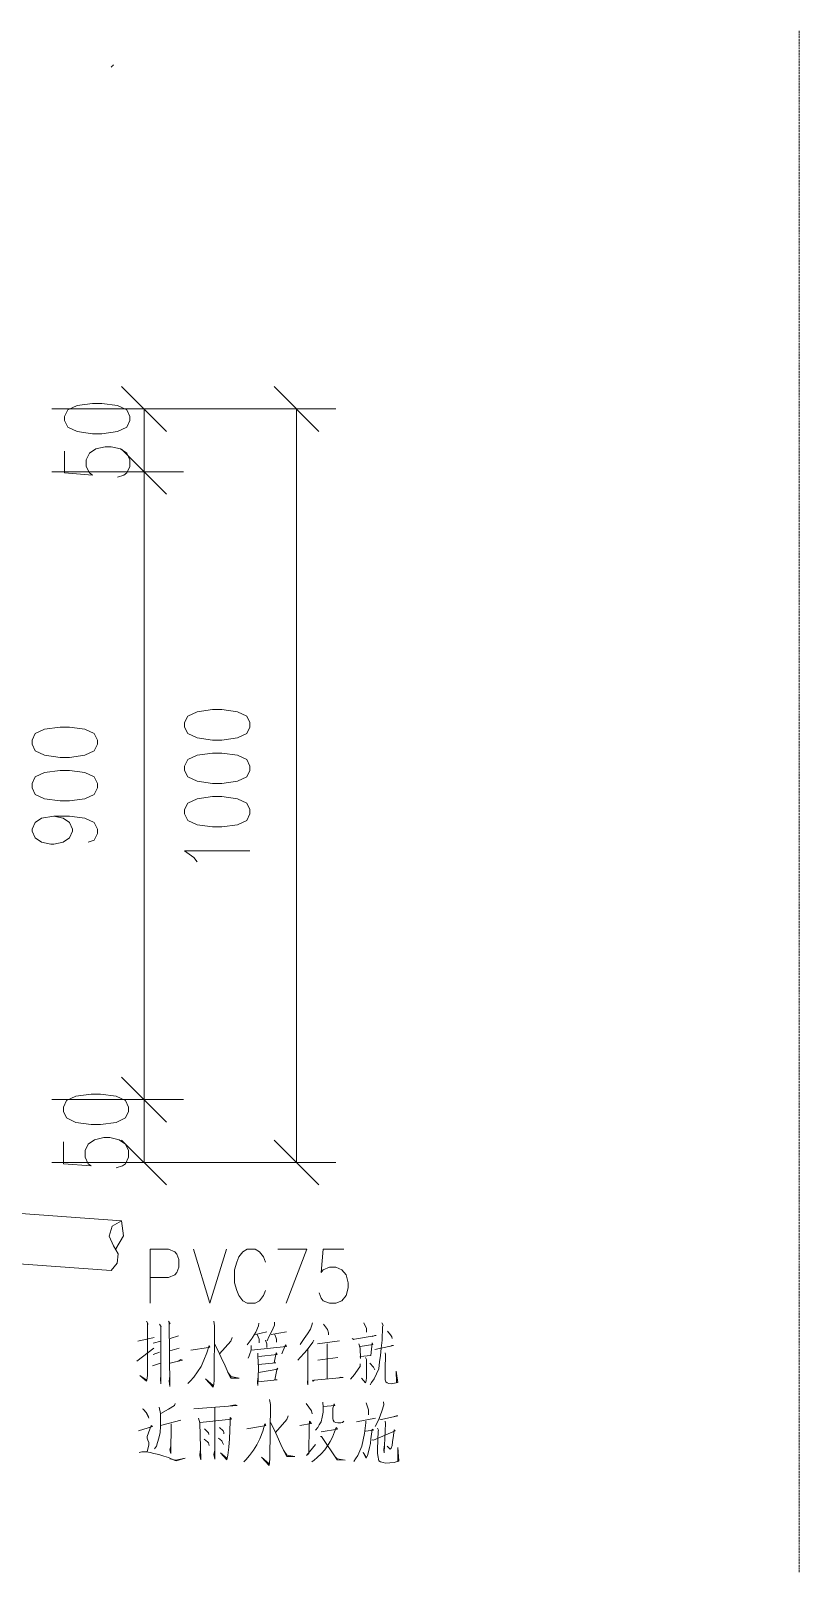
# Model space of a CAD drawing. Header units: millimetres. Extents: x -4415 to 173792, y -78716 to 47289.
# Drawn here: x 21388 to 32086, y -12950 to 8522 of the extents above; entities that cross this region are included whole.
import ezdxf

# ---------------------------------------------------------------- set-up
doc = ezdxf.new("R2010")
doc.units = ezdxf.units.MM

msp = doc.modelspace()

# ---------------------------------------------------------------- linework, layer by layer
at = {"color": 0, "lineweight": 0}
for points in [[(32086, 8522), (32086, 8496)], [(32086, 8484), (32086, 8457)], [(32086, 8446), (32086, 8418)], [(32086, 8408), (32086, 8380)], [(32086, 8369), (32086, 8341)], [(32086, 8330), (32086, 8302)], [(32086, 8292), (32086, 8265)], [(32086, 8253), (32086, 8226)], [(32086, 8214), (32086, 8187)], [(32086, 8177), (32086, 8149)], [(22507, 8017), (22519, 8029)], [(22526, 8036), (22538, 8048)], [(32086, 8138), (32086, 8110)], [(32086, 8099), (32086, 8072)], [(32086, 8061), (32086, 8033)], [(32086, 8022), (32086, 7994)], [(32086, 7984), (32086, 7957)], [(32086, 7945), (32086, 7918)], [(32086, 7906), (32086, 7879)], [(32086, 7869), (32086, 7841)], [(32086, 7830), (32086, 7802)], [(32086, 7791), (32086, 7763)], [(32086, 7753), (32086, 7725)], [(32086, 7714), (32086, 7687)], [(32086, 7675), (32086, 7649)], [(32086, 7637), (32086, 7610)], [(32086, 7599), (32086, 7571)], [(32086, 7561), (32086, 7533)], [(32086, 7522), (32086, 7494)], [(32086, 7483), (32086, 7455)], [(32086, 7445), (32086, 7417)], [(32086, 7406), (32086, 7379)], [(32086, 7367), (32086, 7340)], [(32086, 7330), (32086, 7302)], [(32086, 7291), (32086, 7263)], [(32086, 7252), (32086, 7225)], [(32086, 7214), (32086, 7186)], [(32086, 7175), (32086, 7147)], [(32086, 7137), (32086, 7110)], [(32086, 7098), (32086, 7071)], [(32086, 7059), (32086, 7032)], [(32086, 7022), (32086, 6994)], [(32086, 6983), (32086, 6955)], [(32086, 6944), (32086, 6916)], [(32086, 6906), (32086, 6878)], [(32086, 6867), (32086, 6840)], [(32086, 6828), (32086, 6802)], [(32086, 6790), (32086, 6763)], [(32086, 6752), (32086, 6724)], [(32086, 6714), (32086, 6686)], [(32086, 6675), (32086, 6647)], [(32086, 6636), (32086, 6608)], [(32086, 6598), (32086, 6570)], [(32086, 6559), (32086, 6532)], [(32086, 6520), (32086, 6493)], [(32086, 6482), (32086, 6455)], [(32086, 6444), (32086, 6416)], [(32086, 6405), (32086, 6378)], [(32086, 6367), (32086, 6339)], [(32086, 6328), (32086, 6300)], [(32086, 6290), (32086, 6263)], [(32086, 6251), (32086, 6224)], [(32086, 6212), (32086, 6185)], [(32086, 6175), (32086, 6147)], [(32086, 6136), (32086, 6108)], [(32086, 6097), (32086, 6069)], [(32086, 6059), (32086, 6031)], [(32086, 6020), (32086, 5992)], [(32086, 5981), (32086, 5955)], [(32086, 5943), (32086, 5916)], [(32086, 5904), (32086, 5877)], [(32086, 5867), (32086, 5839)], [(32086, 5828), (32086, 5800)], [(32086, 5789), (32086, 5761)], [(32086, 5751), (32086, 5723)], [(32086, 5712), (32086, 5685)], [(32086, 5673), (32086, 5647)], [(32086, 5635), (32086, 5608)], [(32086, 5597), (32086, 5569)], [(32086, 5558), (32086, 5531)], [(32086, 5520), (32086, 5492)], [(32086, 5481), (32086, 5453)], [(32086, 5443), (32086, 5415)], [(32086, 5404), (32086, 5377)], [(32086, 5365), (32086, 5338)], [(32086, 5328), (32086, 5300)], [(32086, 5289), (32086, 5261)], [(32086, 5250), (32086, 5222)], [(32086, 5212), (32086, 5184)], [(32086, 5173), (32086, 5145)], [(32086, 5134), (32086, 5108)], [(32086, 5096), (32086, 5069)], [(32086, 5057), (32086, 5030)], [(32086, 5020), (32086, 4992)], [(32086, 4981), (32086, 4953)], [(32086, 4942), (32086, 4914)], [(32086, 4904), (32086, 4876)], [(32086, 4865), (32086, 4837)], [(32086, 4826), (32086, 4800)], [(32086, 4788), (32086, 4761)], [(32086, 4750), (32086, 4722)], [(32086, 4711), (32086, 4684)], [(32086, 4673), (32086, 4645)], [(32086, 4634), (32086, 4606)], [(32086, 4596), (32086, 4568)], [(32086, 4557), (32086, 4530)], [(32086, 4518), (32086, 4491)], [(32086, 4480), (32086, 4453)], [(32086, 4442), (32086, 4414)], [(32086, 4403), (32086, 4375)], [(32086, 4365), (32086, 4337)], [(32086, 4326), (32086, 4298)], [(32086, 4287), (32086, 4261)], [(32086, 4249), (32086, 4222)], [(32086, 4210), (32086, 4183)], [(32086, 4173), (32086, 4145)], [(32086, 4134), (32086, 4106)], [(32086, 4095), (32086, 4067)], [(32086, 4057), (32086, 4029)], [(32086, 4018), (32086, 3990)], [(32086, 3979), (32086, 3953)], [(32086, 3941), (32086, 3914)], [(32086, 3902), (32086, 3875)], [(32086, 3865), (32086, 3837)], [(32086, 3826), (32086, 3798)], [(32086, 3787), (32086, 3759)], [(32086, 3749), (32086, 3721)], [(32086, 3710), (32086, 3683)], [(32086, 3671), (32086, 3644)], [(23277, 2943), (22652, 3568)], [(25399, 2943), (24774, 3568)], [(32086, 3633), (32086, 3606)], [(32086, 3595), (32086, 3567)], [(32086, 3556), (32086, 3528)], [(32086, 3518), (32086, 3490)], [(32086, 3479), (32086, 3451)], [(32086, 3440), (32086, 3413)], [(21680, 3256), (23514, 3256)], [(22281, 3256), (25637, 3256)], [(22964, 2381), (22964, 3256)], [(25087, 3256), (25087, -7242)], [(32086, 3402), (32086, 3375)], [(32086, 3363), (32086, 3336)], [(32086, 3325), (32086, 3298)], [(32086, 3287), (32086, 3259)], [(32086, 3248), (32086, 3220)], [(32086, 3210), (32086, 3182)], [(32086, 3171), (32086, 3143)], [(32086, 3132), (32086, 3106)], [(32086, 3094), (32086, 3067)], [(32086, 3055), (32086, 3028)], [(32086, 3018), (32086, 2990)], [(32086, 2979), (32086, 2951)], [(32086, 2940), (32086, 2912)], [(32086, 2902), (32086, 2874)], [(32086, 2863), (32086, 2835)], [(32086, 2824), (32086, 2797)], [(21859, 2668), (21859, 2365), (22248, 2334), (22205, 2365), (22161, 2455), (22161, 2546), (22205, 2637), (22291, 2698), (22421, 2728), (22508, 2728), (22638, 2698), (22724, 2637), (22768, 2546), (22768, 2455), (22724, 2365), (22681, 2334), (22595, 2304)], [(22652, 2693), (23277, 2069)], [(23277, 2069), (22652, 2693)], [(32086, 2786), (32086, 2759)], [(32086, 2748), (32086, 2720)], [(32086, 2709), (32086, 2682)], [(32086, 2671), (32086, 2643)], [(32086, 2632), (32086, 2604)], [(32086, 2593), (32086, 2566)], [(21680, 2381), (23514, 2381)], [(21680, 2381), (23514, 2381)], [(22964, -6367), (22964, 2381)], [(32086, 2555), (32086, 2528)], [(32086, 2516), (32086, 2489)], [(32086, 2478), (32086, 2451)], [(32086, 2440), (32086, 2412)], [(32086, 2401), (32086, 2373)], [(32086, 2363), (32086, 2335)], [(32086, 2324), (32086, 2296)], [(32086, 2285), (32086, 2259)], [(32086, 2247), (32086, 2220)], [(32086, 2208), (32086, 2181)], [(32086, 2171), (32086, 2143)], [(32086, 2132), (32086, 2104)], [(32086, 2093), (32086, 2065)], [(32086, 2055), (32086, 2027)], [(32086, 2016), (32086, 1988)], [(32086, 1977), (32086, 1950)], [(32086, 1939), (32086, 1912)], [(32086, 1900), (32086, 1873)], [(32086, 1862), (32086, 1835)], [(32086, 1824), (32086, 1796)], [(32086, 1785), (32086, 1757)], [(32086, 1746), (32086, 1719)], [(32086, 1708), (32086, 1681)], [(32086, 1669), (32086, 1642)], [(32086, 1631), (32086, 1604)], [(32086, 1593), (32086, 1565)], [(32086, 1554), (32086, 1526)], [(32086, 1516), (32086, 1488)], [(32086, 1477), (32086, 1449)], [(32086, 1438), (32086, 1410)], [(32086, 1400), (32086, 1373)], [(32086, 1361), (32086, 1334)], [(32086, 1322), (32086, 1296)], [(32086, 1285), (32086, 1257)], [(32086, 1246), (32086, 1218)], [(32086, 1208), (32086, 1180)], [(32086, 1169), (32086, 1141)], [(32086, 1130), (32086, 1103)], [(32086, 1092), (32086, 1065)], [(32086, 1053), (32086, 1026)], [(32086, 1015), (32086, 988)], [(32086, 977), (32086, 949)], [(32086, 938), (32086, 910)], [(32086, 900), (32086, 872)], [(32086, 861), (32086, 833)], [(32086, 822), (32086, 795)], [(32086, 784), (32086, 757)], [(32086, 746), (32086, 718)], [(32086, 707), (32086, 679)], [(32086, 669), (32086, 641)], [(32086, 630), (32086, 602)], [(32086, 591), (32086, 564)], [(32086, 553), (32086, 526)], [(32086, 514), (32086, 487)], [(32086, 475), (32086, 449)], [(32086, 438), (32086, 410)], [(32086, 399), (32086, 371)], [(32086, 361), (32086, 333)], [(32086, 322), (32086, 294)], [(32086, 283), (32086, 256)], [(32086, 245), (32086, 218)], [(32086, 206), (32086, 179)], [(32086, 168), (32086, 141)], [(32086, 130), (32086, 102)], [(32086, 91), (32086, 63)], [(32086, 53), (32086, 25)], [(32086, 14), (32086, -14)], [(32086, -25), (32086, -52)], [(32086, -63), (32086, -90)], [(32086, -102), (32086, -129)], [(32086, -140), (32086, -168)], [(32086, -178), (32086, -206)], [(32086, -217), (32086, -245)], [(32086, -256), (32086, -283)], [(32086, -294), (32086, -321)], [(32086, -333), (32086, -360)], [(32086, -372), (32086, -398)], [(32086, -409), (32086, -437)], [(32086, -448), (32086, -476)], [(32086, -486), (32086, -514)], [(32086, -525), (32086, -553)], [(32086, -564), (32086, -592)], [(32086, -602), (32086, -629)], [(32086, -641), (32086, -668)], [(32086, -680), (32086, -706)], [(32086, -717), (32086, -745)], [(32086, -756), (32086, -784)], [(32086, -794), (32086, -822)], [(32086, -833), (32086, -861)], [(32086, -872), (32086, -899)], [(32086, -910), (32086, -937)], [(32086, -949), (32086, -976)], [(32086, -987), (32086, -1015)], [(32086, -1025), (32086, -1053)], [(32086, -1064), (32086, -1092)], [(32086, -1103), (32086, -1130)], [(32086, -1141), (32086, -1169)], [(32086, -1180), (32086, -1207)], [(32086, -1219), (32086, -1245)], [(32086, -1256), (32086, -1284)], [(32086, -1295), (32086, -1323)], [(32086, -1333), (32086, -1361)], [(32086, -1372), (32086, -1400)], [(32086, -1411), (32086, -1439)], [(32086, -1449), (32086, -1476)], [(32086, -1488), (32086, -1515)], [(32086, -1527), (32086, -1553)], [(32086, -1564), (32086, -1592)], [(32086, -1603), (32086, -1631)], [(32086, -1641), (32086, -1669)], [(32086, -1680), (32086, -1708)], [(32086, -1719), (32086, -1747)], [(32086, -1757), (32086, -1784)], [(32086, -1796), (32086, -1823)], [(32086, -1834), (32086, -1862)], [(32086, -1872), (32086, -1900)], [(32086, -1911), (32086, -1939)], [(32086, -1950), (32086, -1977)], [(32086, -1988), (32086, -2016)], [(32086, -2027), (32086, -2054)], [(32086, -2065), (32086, -2092)], [(32086, -2104), (32086, -2131)], [(32086, -2142), (32086, -2170)], [(32086, -2180), (32086, -2208)], [(32086, -2219), (32086, -2247)], [(32086, -2258), (32086, -2286)], [(32086, -2296), (32086, -2323)], [(32086, -2335), (32086, -2362)], [(21709, -2417), (21839, -2448), (21925, -2508), (21969, -2599), (21969, -2629), (21925, -2720), (21839, -2780), (21709, -2810), (21666, -2810), (21537, -2780), (21450, -2720), (21407, -2629), (21407, -2599), (21450, -2508), (21537, -2448), (21709, -2417), (21925, -2417), (22142, -2448), (22272, -2508), (22315, -2599), (22315, -2659), (22272, -2750), (22185, -2780)], [(32086, -2374), (32086, -2400)], [(32086, -2411), (32086, -2439)], [(32086, -2450), (32086, -2478)], [(32086, -2488), (32086, -2516)], [(32086, -2527), (32086, -2555)], [(32086, -2566), (32086, -2594)], [(32086, -2604), (32086, -2631)], [(32086, -2643), (32086, -2670)], [(32086, -2682), (32086, -2709)], [(32086, -2719), (32086, -2747)], [(32086, -2758), (32086, -2786)], [(23703, -3053), (23659, -2992), (23529, -2902), (24438, -2902)], [(32086, -2797), (32086, -2824)], [(32086, -2835), (32086, -2863)], [(32086, -2874), (32086, -2901)], [(32086, -2912), (32086, -2939)], [(32086, -2951), (32086, -2978)], [(32086, -2989), (32086, -3017)], [(32086, -3027), (32086, -3055)], [(32086, -3066), (32086, -3094)], [(32086, -3105), (32086, -3133)], [(32086, -3143), (32086, -3171)], [(32086, -3182), (32086, -3209)], [(32086, -3221), (32086, -3247)], [(32086, -3259), (32086, -3286)], [(32086, -3297), (32086, -3325)], [(32086, -3335), (32086, -3363)], [(32086, -3374), (32086, -3402)], [(32086, -3413), (32086, -3441)], [(32086, -3451), (32086, -3478)], [(32086, -3490), (32086, -3517)], [(32086, -3529), (32086, -3556)], [(32086, -3566), (32086, -3594)], [(32086, -3605), (32086, -3633)], [(32086, -3644), (32086, -3671)], [(32086, -3682), (32086, -3710)], [(32086, -3721), (32086, -3749)], [(32086, -3759), (32086, -3786)], [(32086, -3798), (32086, -3825)], [(32086, -3836), (32086, -3864)], [(32086, -3874), (32086, -3902)], [(32086, -3913), (32086, -3941)], [(32086, -3952), (32086, -3980)], [(32086, -3990), (32086, -4018)], [(32086, -4029), (32086, -4056)], [(32086, -4068), (32086, -4094)], [(32086, -4106), (32086, -4133)], [(32086, -4144), (32086, -4172)], [(32086, -4182), (32086, -4210)], [(32086, -4221), (32086, -4249)], [(32086, -4260), (32086, -4288)], [(32086, -4298), (32086, -4325)], [(32086, -4337), (32086, -4364)], [(32086, -4376), (32086, -4402)], [(32086, -4413), (32086, -4441)], [(32086, -4452), (32086, -4480)], [(32086, -4491), (32086, -4518)], [(32086, -4529), (32086, -4557)], [(32086, -4568), (32086, -4596)], [(32086, -4606), (32086, -4633)], [(32086, -4645), (32086, -4672)], [(32086, -4684), (32086, -4711)], [(32086, -4721), (32086, -4749)], [(32086, -4760), (32086, -4788)], [(32086, -4799), (32086, -4827)], [(32086, -4837), (32086, -4865)], [(32086, -4876), (32086, -4903)], [(32086, -4915), (32086, -4941)], [(32086, -4953), (32086, -4980)], [(32086, -4991), (32086, -5019)], [(32086, -5029), (32086, -5057)], [(32086, -5068), (32086, -5096)], [(32086, -5107), (32086, -5135)], [(32086, -5145), (32086, -5173)], [(32086, -5184), (32086, -5211)], [(32086, -5223), (32086, -5249)], [(32086, -5261), (32086, -5288)], [(32086, -5299), (32086, -5327)], [(32086, -5338), (32086, -5365)], [(32086, -5376), (32086, -5404)], [(32086, -5415), (32086, -5443)], [(32086, -5453), (32086, -5480)], [(32086, -5492), (32086, -5519)], [(32086, -5531), (32086, -5558)], [(32086, -5568), (32086, -5596)], [(32086, -5607), (32086, -5635)], [(32086, -5646), (32086, -5674)], [(32086, -5684), (32086, -5712)], [(32086, -5723), (32086, -5751)], [(32086, -5762), (32086, -5788)], [(32086, -5800), (32086, -5827)], [(32086, -5838), (32086, -5866)], [(32086, -5876), (32086, -5904)], [(32086, -5915), (32086, -5943)], [(32086, -5954), (32086, -5982)], [(32086, -5992), (32086, -6020)], [(22652, -6055), (23277, -6679)], [(23277, -6679), (22652, -6055)], [(32086, -6031), (32086, -6058)], [(32086, -6070), (32086, -6096)], [(32086, -6108), (32086, -6135)], [(32086, -6146), (32086, -6174)], [(32086, -6184), (32086, -6212)], [(32086, -6223), (32086, -6251)], [(21680, -6367), (23514, -6367)], [(21680, -6367), (23514, -6367)], [(22964, -7242), (22964, -6367)], [(32086, -6262), (32086, -6290)], [(32086, -6300), (32086, -6327)], [(32086, -6339), (32086, -6366)], [(32086, -6378), (32086, -6405)], [(32086, -6415), (32086, -6443)], [(32086, -6454), (32086, -6482)], [(32086, -6493), (32086, -6521)], [(32086, -6531), (32086, -6559)], [(32086, -6570), (32086, -6598)], [(32086, -6609), (32086, -6635)], [(32086, -6647), (32086, -6674)], [(32086, -6686), (32086, -6713)], [(32086, -6723), (32086, -6751)], [(32086, -6762), (32086, -6790)], [(32086, -6801), (32086, -6829)], [(32086, -6839), (32086, -6867)], [(21841, -6956), (21841, -7259), (22230, -7289), (22187, -7259), (22144, -7168), (22144, -7077), (22187, -6986), (22274, -6925), (22404, -6895), (22490, -6895), (22620, -6925), (22707, -6986), (22750, -7077), (22750, -7168), (22707, -7259), (22663, -7289), (22577, -7319)], [(22652, -6930), (23277, -7554)], [(24774, -6930), (25399, -7554)], [(32086, -6878), (32086, -6905)], [(32086, -6917), (32086, -6943)], [(32086, -6955), (32086, -6982)], [(32086, -6993), (32086, -7021)], [(32086, -7031), (32086, -7059)], [(32086, -7070), (32086, -7098)], [(21680, -7242), (23514, -7242)], [(22281, -7242), (25637, -7242)], [(32086, -7109), (32086, -7137)], [(32086, -7147), (32086, -7175)], [(32086, -7186), (32086, -7213)], [(32086, -7225), (32086, -7252)], [(32086, -7263), (32086, -7290)], [(32086, -7301), (32086, -7329)], [(32086, -7340), (32086, -7367)], [(32086, -7378), (32086, -7406)], [(32086, -7417), (32086, -7445)], [(32086, -7456), (32086, -7482)], [(32086, -7494), (32086, -7521)], [(32086, -7533), (32086, -7560)], [(32086, -7570), (32086, -7598)], [(32086, -7609), (32086, -7637)], [(32086, -7648), (32086, -7676)], [(32086, -7686), (32086, -7714)], [(32086, -7725), (32086, -7753)], [(18376, -7744), (22649, -8053)], [(32086, -7764), (32086, -7790)], [(32086, -7802), (32086, -7829)], [(32086, -7841), (32086, -7868)], [(32086, -7878), (32086, -7906)], [(32086, -7917), (32086, -7945)], [(22649, -8053), (22521, -8129), (22478, -8270), (22541, -8403)], [(22574, -8445), (22679, -8262), (22649, -8053)], [(32086, -7956), (32086, -7984)], [(32086, -7994), (32086, -8022)], [(32086, -8033), (32086, -8060)], [(32086, -8072), (32086, -8099)], [(32086, -8110), (32086, -8137)], [(32086, -8148), (32086, -8176)], [(32086, -8187), (32086, -8214)], [(32086, -8225), (32086, -8253)], [(32086, -8264), (32086, -8292)], [(32086, -8303), (32086, -8330)], [(32086, -8341), (32086, -8368)], [(17820, -8406), (22508, -8745)], [(22508, -8745), (22590, -8645), (22603, -8517), (22541, -8403)], [(23049, -9203), (23049, -8450), (23307, -8450), (23394, -8486), (23422, -8521), (23451, -8593), (23451, -8701), (23422, -8773), (23394, -8808), (23307, -8845), (23049, -8845)], [(23651, -8450), (23881, -9203), (24111, -8450)], [(24656, -8629), (24628, -8557), (24570, -8486), (24513, -8450), (24399, -8450), (24341, -8486), (24284, -8557), (24255, -8629), (24226, -8737), (24226, -8917), (24255, -9024), (24284, -9096), (24341, -9168), (24399, -9203), (24513, -9203), (24570, -9168), (24628, -9096), (24656, -9024)], [(24829, -8450), (25230, -8450), (24944, -9203)], [(25748, -8450), (25460, -8450), (25432, -8773), (25460, -8737), (25547, -8701), (25633, -8701), (25719, -8737), (25777, -8808), (25805, -8917), (25805, -8988), (25777, -9096), (25719, -9168), (25633, -9203), (25547, -9203), (25460, -9168), (25432, -9131), (25403, -9060)], [(32086, -8380), (32086, -8407)], [(32086, -8417), (32086, -8445)], [(32086, -8456), (32086, -8484)], [(32086, -8495), (32086, -8523)], [(32086, -8533), (32086, -8561)], [(32086, -8572), (32086, -8600)], [(32086, -8611), (32086, -8637)], [(32086, -8649), (32086, -8676)], [(32086, -8688), (32086, -8715)], [(32086, -8725), (32086, -8753)], [(32086, -8764), (32086, -8792)], [(32086, -8803), (32086, -8831)], [(32086, -8841), (32086, -8869)], [(32086, -8880), (32086, -8907)], [(32086, -8919), (32086, -8946)], [(32086, -8957), (32086, -8984)], [(32086, -8995), (32086, -9023)], [(32086, -9034), (32086, -9061)], [(32086, -9072), (32086, -9100)], [(32086, -9111), (32086, -9139)], [(32086, -9149), (32086, -9177)], [(32086, -9188), (32086, -9215)], [(32086, -9227), (32086, -9254)], [(32086, -9265), (32086, -9292)], [(32086, -9303), (32086, -9331)], [(32086, -9342), (32086, -9370)], [(32086, -9380), (32086, -9408)], [(32086, -9419), (32086, -9447)], [(23000, -9453), (23022, -9497), (23012, -9475), (23012, -10210), (23005, -10276), (23000, -10291), (22905, -10210), (23005, -10276)], [(23181, -9497), (23205, -9534), (23199, -9519), (23199, -10327), (23193, -10262), (23199, -10203)], [(23305, -9453), (23328, -9490), (23316, -9475), (23323, -10364), (23316, -10291), (23323, -10217)], [(23328, -9696), (23446, -9658)], [(23934, -9453), (23946, -9519), (23940, -10268), (23934, -10335), (23928, -10371), (23822, -10254), (23928, -10350)], [(24563, -9482), (24557, -9519), (24522, -9607), (24475, -9681), (24468, -9688), (24428, -9746), (24399, -9784)], [(24516, -9637), (24674, -9600)], [(24539, -9637), (24569, -9702), (24569, -9754)], [(24781, -9467), (24781, -9511), (24745, -9593), (24704, -9673), (24681, -9725)], [(24733, -9637), (24950, -9600)], [(24786, -9637), (24810, -9702), (24810, -9746)], [(25310, -9475), (25303, -9511), (25280, -9563), (25239, -9629), (25192, -9696), (25139, -9776)], [(25462, -9497), (25521, -9570), (25533, -9614), (25533, -9644)], [(25862, -9696), (25885, -9710), (25897, -9702), (26197, -9651), (26179, -9651), (26144, -9666)], [(26027, -9475), (26061, -9555), (26061, -9607)], [(26274, -9475), (26296, -9511), (26285, -9534), (26279, -9717), (26267, -9828), (26256, -9931), (26244, -10019), (26232, -10115), (26203, -10188), (26168, -10254), (26132, -10306), (26115, -10342)], [(26356, -9593), (26397, -9644), (26415, -9673), (26420, -9696)], [(32086, -9458), (32086, -9484)], [(32086, -9496), (32086, -9523)], [(32086, -9535), (32086, -9562)], [(32086, -9572), (32086, -9600)], [(32086, -9611), (32086, -9639)], [(32086, -9650), (32086, -9678)], [(22864, -10012), (23100, -9828)], [(22876, -9732), (23105, -9681)], [(23093, -9761), (23199, -9732)], [(23452, -9828), (23323, -9864)], [(23617, -9857), (23863, -9820), (23881, -9813), (23869, -9790), (23840, -9893), (23798, -9996), (23758, -10085), (23710, -10159), (23658, -10232), (23605, -10291), (23575, -10320)], [(23946, -9769), (23993, -9857), (24040, -9960), (24093, -10077), (24152, -10203), (24175, -10247), (24287, -10247), (24175, -10224)], [(24192, -9681), (24175, -9732), (24016, -9908)], [(24458, -9790), (24458, -9842), (24451, -9872), (24439, -9908), (24428, -9937), (24416, -9967)], [(24458, -9857), (24950, -9805), (24933, -9784), (24881, -9908)], [(24657, -9717), (24674, -9769), (24674, -9820)], [(25327, -9717), (25315, -9746), (25251, -9835), (25197, -9893), (25139, -9960), (25104, -9996)], [(25244, -9849), (25244, -10342), (25239, -10312), (25244, -10247)], [(25380, -9769), (25686, -9725)], [(25515, -9769), (25515, -10262)], [(25956, -9769), (25973, -9828), (25980, -9975), (25973, -9945), (26120, -9931), (26139, -9754), (26150, -9776), (25973, -9805)], [(26179, -9849), (26438, -9790), (26415, -9790), (26386, -9805)], [(32086, -9688), (32086, -9716)], [(32086, -9727), (32086, -9755)], [(32086, -9766), (32086, -9793)], [(32086, -9804), (32086, -9831)], [(32086, -9843), (32086, -9870)], [(23081, -10077), (23193, -10040)], [(23181, -9886), (23093, -9916)], [(23328, -10040), (23499, -9996), (23475, -9989), (23435, -10012)], [(24551, -9901), (24551, -9937), (24557, -10107), (24551, -10350), (24546, -10306), (24551, -10247)], [(24563, -9945), (24816, -9916), (24804, -9893), (24774, -10033), (24798, -10033), (24557, -10056)], [(25386, -9996), (25662, -9960)], [(25973, -10048), (25973, -10085), (25956, -10107), (25897, -10195), (25838, -10262)], [(26050, -9960), (26061, -9989), (26061, -10239), (26056, -10283), (26050, -10312), (25992, -10247)], [(26109, -10040), (26161, -10092), (26179, -10129)], [(26320, -9893), (26327, -9916), (26327, -9937), (26320, -10107), (26320, -10217), (26320, -10268), (26332, -10298), (26350, -10312), (26374, -10320), (26403, -10327), (26497, -10306), (26474, -10151), (26479, -10306)], [(32086, -9881), (32086, -9908)], [(32086, -9919), (32086, -9947)], [(32086, -9958), (32086, -9986)], [(32086, -9996), (32086, -10024)], [(32086, -10035), (32086, -10062)], [(32086, -10074), (32086, -10101)], [(24128, -10159), (24181, -10232)], [(24557, -10166), (24828, -10121), (24816, -10107), (24786, -10268), (24816, -10268), (24551, -10298)], [(25310, -10276), (25321, -10291), (25332, -10276), (25738, -10239), (25733, -10239), (25703, -10232), (25662, -10247)], [(32086, -10112), (32086, -10139)], [(32086, -10150), (32086, -10178)], [(32086, -10189), (32086, -10217)], [(32086, -10227), (32086, -10255)], [(32086, -10266), (32086, -10294)], [(32086, -10305), (32086, -10332)], [(32086, -10343), (32086, -10370)], [(32086, -10382), (32086, -10409)], [(32086, -10419), (32086, -10447)], [(32086, -10458), (32086, -10486)], [(32086, -10497), (32086, -10525)], [(22942, -10672), (22954, -10678), (23001, -10730), (23024, -10774), (23031, -10804), (23001, -10737)], [(23177, -10649), (23195, -10737), (23195, -10833), (23195, -10921), (23189, -11002), (23172, -11083), (23154, -11142), (23136, -11193), (23112, -11230)], [(23400, -10598), (23389, -10628), (23307, -10678), (23200, -10737)], [(23659, -10672), (24259, -10628), (24235, -10620), (24164, -10634)], [(23948, -10657), (23948, -11377), (23936, -11310), (23948, -11251)], [(24712, -10546), (24724, -10613), (24717, -11362), (24712, -11429), (24706, -11465), (24600, -11347), (24706, -11442)], [(25223, -10598), (25294, -10701), (25306, -10745)], [(25453, -10583), (25458, -10649), (25458, -10722), (25446, -10789), (25429, -10855), (25405, -10899), (25382, -10936), (25352, -10972)], [(25463, -10642), (25622, -10628), (25610, -10605), (25593, -10664), (25593, -10716), (25593, -10760), (25593, -10811), (25599, -10833), (25610, -10855), (25634, -10863), (25664, -10869), (25705, -10869), (25729, -10863), (25746, -10848)], [(26058, -10590), (26092, -10686), (26092, -10722), (26092, -10760)], [(26299, -10576), (26304, -10620), (26275, -10708), (26240, -10811), (26211, -10869), (26182, -10921)], [(32086, -10535), (32086, -10563)], [(32086, -10574), (32086, -10602)], [(32086, -10613), (32086, -10640)], [(32086, -10651), (32086, -10678)], [(32086, -10690), (32086, -10717)], [(32086, -10728), (32086, -10755)], [(22889, -10980), (23083, -10921), (23065, -10907), (23007, -11060), (23007, -11083), (23019, -11112), (23031, -11142), (23031, -11178), (23007, -11274)], [(23477, -10833), (23195, -10907)], [(23342, -10884), (23336, -11295), (23324, -11244), (23336, -11193)], [(23724, -10804), (23742, -10869), (23753, -11383), (23742, -11325), (23748, -11259)], [(23748, -10863), (24183, -10818), (24164, -10796), (24164, -10855), (24153, -11090), (24147, -11207), (24129, -11318), (24118, -11383), (24029, -11289), (24118, -11362)], [(24017, -10936), (24065, -10980), (24076, -11002), (24076, -11024)], [(24394, -10951), (24641, -10913), (24658, -10907), (24646, -10884), (24618, -10987), (24577, -11090), (24535, -11178), (24489, -11251), (24435, -11325), (24382, -11383), (24353, -11413)], [(24724, -10863), (24770, -10951), (24817, -11053), (24870, -11171), (24929, -11295), (24952, -11339), (25064, -11339), (24952, -11318)], [(24971, -10774), (24952, -10825), (24794, -11002)], [(25135, -10907), (25294, -10877), (25270, -10848), (25264, -10907), (25258, -11295), (25228, -11325), (25352, -11171)], [(25429, -10995), (25658, -10958), (25641, -10936), (25617, -10995), (25587, -11068), (25558, -11127), (25529, -11178), (25482, -11244), (25429, -11303), (25375, -11354), (25335, -11391), (25299, -11413)], [(26052, -10848), (26052, -10869), (26035, -11016), (26016, -11104), (25999, -11193), (25969, -11259), (25940, -11325), (25911, -11369), (25887, -11406)], [(25923, -10855), (26187, -10804)], [(26216, -10943), (26228, -10972), (26222, -10987), (26216, -11237), (26216, -11295), (26222, -11347), (26228, -11377), (26234, -11398), (26258, -11413), (26293, -11421), (26328, -11429), (26446, -11421), (26475, -11413), (26498, -11406), (26510, -11398), (26498, -11215), (26498, -11398)], [(26246, -10818), (26270, -10825), (26498, -10774), (26481, -10774), (26446, -10781)], [(26322, -10848), (26328, -10877), (26310, -11289), (26304, -11251), (26310, -11193)], [(32086, -10766), (32086, -10794)], [(32086, -10805), (32086, -10833)], [(32086, -10843), (32086, -10871)], [(32086, -10882), (32086, -10909)], [(32086, -10921), (32086, -10948)], [(23801, -11098), (23848, -11134), (23860, -11148), (23871, -11186)], [(23806, -10951), (23848, -10995), (23860, -11009), (23865, -11031)], [(24000, -11083), (24047, -11119), (24059, -11142), (24071, -11171)], [(25423, -11060), (25434, -11060), (25652, -11383), (25764, -11391), (25652, -11369), (25622, -11339)], [(26046, -10987), (26158, -10972), (26140, -10958), (26134, -10995), (26123, -11090), (26116, -11156), (26104, -11215), (26092, -11274), (26075, -11325), (26064, -11354), (26058, -11362), (26016, -11281), (26058, -11347)], [(26140, -11104), (26158, -11112), (26463, -10980), (26446, -10965), (26439, -11046), (26422, -11134), (26417, -11186), (26405, -11222), (26393, -11237), (26351, -11193)], [(32086, -10959), (32086, -10986)], [(32086, -10997), (32086, -11025)], [(32086, -11036), (32086, -11064)], [(32086, -11074), (32086, -11102)], [(32086, -11113), (32086, -11141)], [(32086, -11152), (32086, -11179)], [(22896, -11281), (22936, -11274), (22972, -11274), (23001, -11274), (23048, -11281), (23101, -11295), (23172, -11310), (23242, -11333), (23307, -11354), (23383, -11391), (23412, -11398), (23535, -11362), (23407, -11391), (23324, -11369)], [(24905, -11251), (24959, -11325)], [(32086, -11190), (32086, -11217)], [(32086, -11229), (32086, -11256)], [(32086, -11268), (32086, -11294)], [(32086, -11305), (32086, -11333)], [(32086, -11344), (32086, -11372)], [(32086, -11382), (32086, -11410)], [(32086, -11421), (32086, -11449)], [(32086, -11460), (32086, -11486)], [(32086, -11498), (32086, -11525)], [(32086, -11537), (32086, -11564)], [(32086, -11575), (32086, -11602)], [(32086, -11613), (32086, -11641)], [(32086, -11652), (32086, -11680)], [(32086, -11690), (32086, -11718)], [(32086, -11729), (32086, -11757)], [(32086, -11768), (32086, -11795)], [(32086, -11806), (32086, -11833)], [(32086, -11845), (32086, -11872)], [(32086, -11883), (32086, -11911)], [(32086, -11921), (32086, -11949)], [(32086, -11960), (32086, -11988)], [(32086, -11999), (32086, -12026)], [(32086, -12037), (32086, -12064)], [(32086, -12076), (32086, -12103)], [(32086, -12114), (32086, -12141)], [(32086, -12152), (32086, -12180)], [(32086, -12191), (32086, -12219)], [(32086, -12229), (32086, -12257)], [(32086, -12268), (32086, -12296)], [(32086, -12307), (32086, -12335)], [(32086, -12345), (32086, -12372)], [(32086, -12384), (32086, -12411)], [(32086, -12422), (32086, -12449)], [(32086, -12460), (32086, -12488)], [(32086, -12499), (32086, -12527)], [(32086, -12537), (32086, -12565)], [(32086, -12576), (32086, -12604)], [(32086, -12615), (32086, -12642)], [(32086, -12653), (32086, -12680)], [(32086, -12692), (32086, -12719)], [(32086, -12730), (32086, -12758)], [(32086, -12768), (32086, -12796)], [(32086, -12807), (32086, -12835)], [(32086, -12846), (32086, -12873)], [(32086, -12884), (32086, -12912)], [(32086, -12923), (32086, -12950)]]:
    msp.add_lwpolyline(points, dxfattribs=at)
for points in [[(21859, 3092), (21903, 3000), (22033, 2940), (22248, 2909), (22378, 2909), (22595, 2940), (22724, 3000), (22768, 3092), (22768, 3152), (22724, 3243), (22595, 3303), (22378, 3333), (22248, 3333), (22033, 3303), (21903, 3243), (21859, 3152)], [(23529, -1176), (23573, -1266), (23703, -1327), (23919, -1357), (24049, -1357), (24265, -1327), (24394, -1266), (24438, -1176), (24438, -1114), (24394, -1023), (24265, -963), (24049, -933), (23919, -933), (23703, -963), (23573, -1023), (23529, -1114)], [(21407, -1417), (21450, -1508), (21580, -1568), (21795, -1600), (21925, -1600), (22142, -1568), (22272, -1508), (22315, -1417), (22315, -1357), (22272, -1266), (22142, -1206), (21925, -1176), (21795, -1176), (21580, -1206), (21450, -1266), (21407, -1357)], [(23529, -1781), (23573, -1871), (23703, -1932), (23919, -1962), (24049, -1962), (24265, -1932), (24394, -1871), (24438, -1781), (24438, -1720), (24394, -1630), (24265, -1568), (24049, -1538), (23919, -1538), (23703, -1568), (23573, -1630), (23529, -1720)], [(21407, -2024), (21450, -2114), (21580, -2175), (21795, -2205), (21925, -2205), (22142, -2175), (22272, -2114), (22315, -2024), (22315, -1962), (22272, -1871), (22142, -1811), (21925, -1781), (21795, -1781), (21580, -1811), (21450, -1871), (21407, -1962)], [(23529, -2386), (23573, -2478), (23703, -2538), (23919, -2568), (24049, -2568), (24265, -2538), (24394, -2478), (24438, -2386), (24438, -2326), (24394, -2235), (24265, -2175), (24049, -2144), (23919, -2144), (23703, -2175), (23573, -2235), (23529, -2326)], [(21841, -6532), (21884, -6622), (22014, -6684), (22230, -6714), (22360, -6714), (22577, -6684), (22707, -6622), (22750, -6532), (22750, -6471), (22707, -6380), (22577, -6320), (22360, -6290), (22230, -6290), (22014, -6320), (21884, -6380), (21841, -6471)]]:
    msp.add_lwpolyline(points, close=True, dxfattribs=at)

doc.saveas('drawing.dxf')
